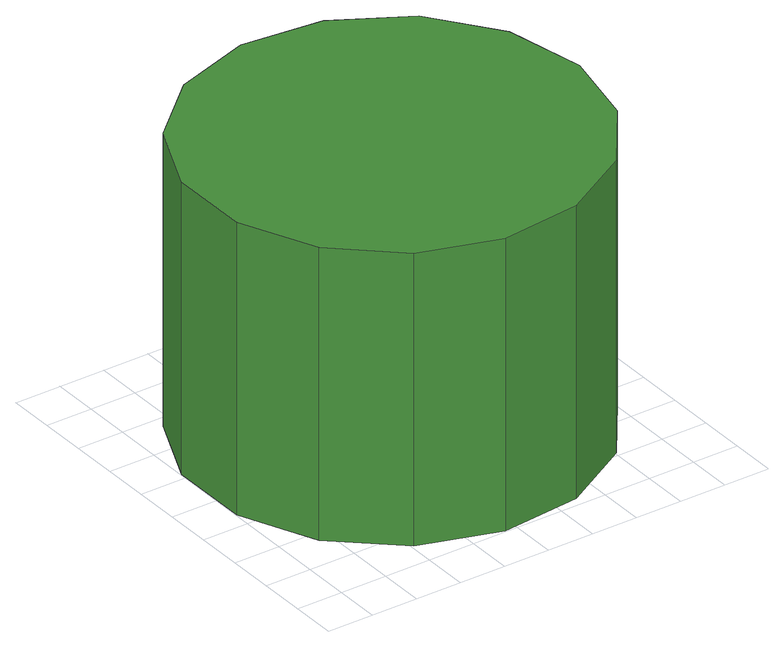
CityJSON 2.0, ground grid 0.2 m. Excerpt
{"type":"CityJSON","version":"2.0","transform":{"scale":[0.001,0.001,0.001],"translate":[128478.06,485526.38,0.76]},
"CityObjects":{
"tree1":{"type":"SolitaryVegetationObject","attributes":{"function":"something"},"geometry":[{"type":"MultiSurface","lod":"1","boundaries":[[[0,1,2,3,4,5,6,7,8,9,10,11,12,13,14]],[[15,16,17,18,19,20,21,22,23,24,25,26,27,28,29]],[[0,29,28,1]],[[1,28,27,2]],[[2,27,26,3]],[[3,26,25,4]],[[4,25,24,5]],[[5,24,23,6]],[[6,23,22,7]],[[7,22,21,8]],[[8,21,20,9]],[[9,20,19,10]],[[10,19,18,11]],[[11,18,17,12]],[[12,17,16,13]],[[13,16,15,14]],[[14,15,29,0]]]}]}
},
"vertices":[
[1687,850,1275],[1614,1196,1275],[1406,1482,1275],[1099,1659,1275],[748,1696,1275],[411,1587,1275],[148,1350,1275],[4,1027,1275],[4,673,1275],[148,350,1275],[411,113,1275],[748,4,1275],[1099,41,1275],[1406,218,1275],[1614,504,1275],[1614,504,5],[1406,218,5],[1099,41,5],[748,4,5],[411,113,5],[148,350,5],[4,673,5],[4,1027,5],[148,1350,5],[411,1587,5],[748,1696,5],[1099,1659,5],[1406,1482,5],[1614,1196,5],[1687,850,5]
]}
